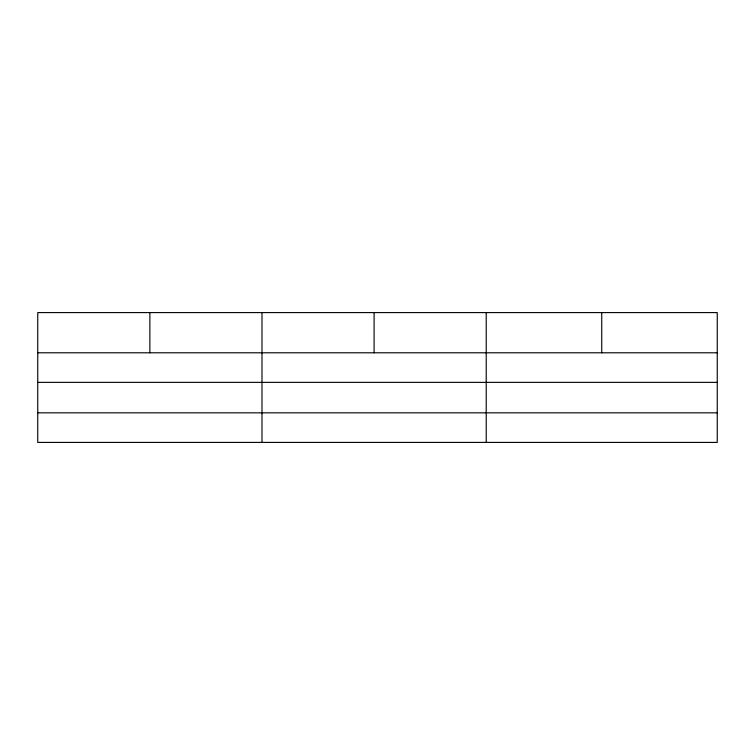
<?xml version="1.0" encoding="UTF-8"?>
<svg xmlns="http://www.w3.org/2000/svg" width="755" height="755" viewBox="0 0 755 755"><rect width="100%" height="100%" fill="white"/><g stroke="black" fill="none" stroke-linecap="round" stroke-linejoin="round"><path stroke-width="1.13" d="M717.25 382.37L717.25 312.589L37.75 312.589L37.75 442.411L717.25 442.411L717.25 382.37L37.75 382.37M37.75 352.793L717.25 352.793M37.75 412.834L717.25 412.834M601.735 312.589L601.735 352.793M486.22 312.589L486.22 442.411M374.102 312.589L374.102 352.793M261.985 312.589L261.985 442.411M149.868 312.589L149.868 352.793"/></g></svg>
